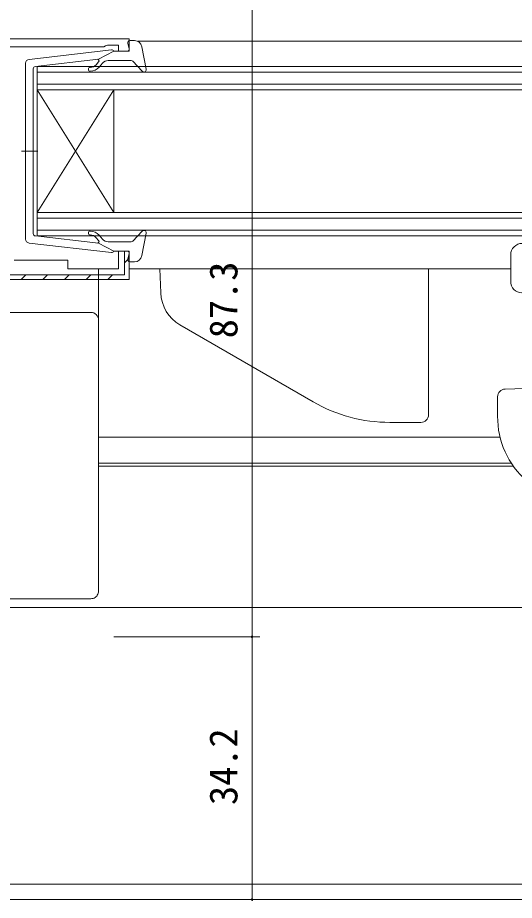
# Model space of a CAD drawing. Units: millimetres, scale not verified. Extents: x -594 to 539, y -420 to 386.
# Drawn here: x -30.4 to 34.3, y -197.4 to -82.5 of the extents above; entities that cross this region are included whole.
import ezdxf
from ezdxf.enums import TextEntityAlignment as Align

# ---------------------------------------------------------------- set-up
doc = ezdxf.new("R2010")
doc.units = ezdxf.units.MM
doc.header["$LTSCALE"] = 2
for name, color, linetype, lineweight in [('0-3_YKK_12', 2, 'Continuous', 9), ('0-5_YKK_D', 6, 'Continuous', 9), ('0-7_YKK_13', 4, 'Continuous', 9), ('0-8_YKK_11', 7, 'Continuous', 9)]:
    doc.layers.add(name, color=color, linetype=linetype, lineweight=lineweight)
doc.styles.add('ＭＳ ゴシック', font='')
doc.styles.get('ＭＳ ゴシック').set_extended_font_data('MS Gothic')

msp = doc.modelspace()

# ---------------------------------------------------------------- linework, layer by layer
at = {"layer": '0-3_YKK_12'}
for p, q in [((-14.733, -85.592), (59.059, -85.592)), ((72.163, -89.592), (-27.837, -89.592)), ((-27.837, -91.192), (72.163, -91.192)), ((-27.837, -91.892), (-27.837, -107.892)), ((-27.837, -91.892), (-17.837, -107.892)), ((-27.837, -107.892), (-17.837, -91.892)), ((-17.837, -91.892), (-17.837, -107.892)), ((72.163, -108.592), (-27.837, -108.592)), ((-27.837, -110.192), (72.163, -110.192)), ((-15.837, -115.192), (33.867, -115.192)), ((-19.837, -137.092), (32.474, -137.092)), ((-19.837, -140.492), (33.942, -140.492)), ((-19.837, -140.889), (34.213, -140.889)), ((-39.834, -159.289), (57.79, -159.289)), ((-67.337, -195.289), (210.38, -195.289)), ((-67.337, -197.289), (210.39, -197.289))]:
    msp.add_line(p, q, dxfattribs=at)
for points in [[(-27.837, -88.892), (72.163, -88.892), (72.163, -91.892), (-27.837, -91.892)], [(-27.837, -107.892), (72.163, -107.892), (72.163, -110.892), (-27.837, -110.892)]]:
    msp.add_lwpolyline(points, close=True, dxfattribs=at)
at = {"layer": '0-5_YKK_D'}
for p, q in [((0.163, -163.092), (0.163, -75.792)), ((-17.837, -163.092), (1.163, -163.092)), ((0.163, -163.092), (0.163, -197.289))]:
    msp.add_line(p, q, dxfattribs=at)
for centre, start, end in [((0.163, -163.092), 90, 270), ((0.163, -163.092), 90, 270), ((0.163, -163.092), 270, 90), ((0.163, -163.092), 270, 90), ((0.163, -197.289), 90, 270), ((0.163, -197.289), 270, 90)]:
    msp.add_arc(centre, 0.106, start, end, dxfattribs=at)
at = {"layer": '0-7_YKK_13'}
for p, q in [((-15.848, -86.511), (-16.026, -85.872)), ((-15.169, -85.492), (-15.737, -85.492)), ((-28.895, -87.941), (-18.154, -86.694)), ((-17.837, -86.892), (-19.837, -87.905)), ((-17.837, -86.892), (-16.137, -86.892)), ((-14.185, -86.309), (-13.642, -89.237)), ((-29.337, -111.347), (-29.337, -88.437)), ((-28.072, -88.861), (-19.837, -87.905)), ((-19.824, -88.251), (-20.145, -88.635)), ((-19.762, -88.956), (-19.337, -88.449)), ((-18.571, -88.092), (-15.569, -88.092)), ((-15.348, -88.19), (-14.159, -89.494)), ((-28.337, -89.159), (-28.337, -99.892)), ((-27.758, -99.892), (-29.889, -99.892)), ((-28.337, -110.625), (-28.337, -99.892)), ((-28.072, -110.923), (-19.837, -111.879)), ((-19.824, -111.532), (-20.145, -111.149)), ((-19.762, -110.828), (-19.337, -111.335)), ((-15.348, -111.594), (-14.159, -110.29)), ((-14.185, -113.474), (-13.642, -110.547)), ((-28.895, -111.843), (-18.154, -113.09)), ((-17.837, -112.892), (-19.837, -111.879)), ((-18.571, -111.692), (-15.569, -111.692)), ((-17.837, -112.892), (-16.137, -112.892)), ((-15.848, -113.272), (-16.026, -113.911)), ((33.867, -116.835), (33.867, -113.393)), ((33.867, -116.835), (33.867, -113.393)), ((-15.169, -114.292), (-15.737, -114.292)), ((-11.837, -115.192), (23.163, -115.192)), ((-11.837, -115.204), (-11.727, -118.339)), ((23.163, -115.192), (23.163, -134.192)), ((-39.895, -120.877), (-20.837, -120.877)), ((-19.837, -121.361), (-19.837, -121.875)), ((-19.837, -121.875), (-19.837, -122.873)), ((-9.23, -122.495), (8.12, -132.512)), ((33.128, -130.849), (36.915, -130.717)), ((32.163, -131.848), (32.163, -134.394)), ((22.163, -135.192), (18.12, -135.192)), ((-19.837, -156.72), (-19.837, -157.136)), ((-20.837, -158.138), (-39.834, -158.138))]:
    msp.add_line(p, q, dxfattribs=at)
for points in [[(-19.837, -115.192), (-19.837, -115.738), (-19.837, -121.361)], [(-19.837, -122.873), (-19.837, -146.859), (-19.837, -150.124), (-19.837, -156.72)], [(-20.837, -158.138), (-20.695, -158.127), (-20.555, -158.097), (-20.422, -158.047), (-20.296, -157.979), (-20.182, -157.893), (-20.081, -157.792), (-19.996, -157.677), (-19.927, -157.552), (-19.877, -157.418), (-19.847, -157.278), (-19.837, -157.136)]]:
    msp.add_lwpolyline(points, dxfattribs=at)
for centre, radius, start, end in [((-15.737, -85.792), 0.3, 90, 195.56535), ((-15.169, -86.492), 1, 10.51213, 90), ((-18.12, -86.992), 0.3, 19.47121, 96.62088), ((-16.137, -86.592), 0.3, 270, 15.56535), ((-28.837, -88.437), 0.5, 96.62088, 180), ((-19.977, -88.123), 0.2, 319.99998, 96.62088), ((-18.571, -89.092), 1, 90, 139.99998), ((-15.569, -88.392), 0.3, 42.3553, 90), ((-28.037, -89.159), 0.3, 96.62088, 180), ((-20.911, -89.242), 0.25, 90, 270), ((-20.911, -87.992), 1, 270, 319.99998), ((-20.911, -87.992), 1.5, 270, 319.99998), ((-13.937, -89.292), 0.3, 222.3553, 10.51213), ((-13.937, -110.492), 0.3, 349.48785, 137.64468), ((-28.837, -111.347), 0.5, 180, 263.3791), ((-28.037, -110.625), 0.3, 180, 263.3791), ((-20.911, -110.542), 0.25, 90, 270), ((-20.911, -111.792), 1.5, 40, 90), ((-20.911, -111.792), 1, 40, 90), ((-18.571, -110.692), 1, 220, 270), ((-19.977, -111.661), 0.2, 263.3791, 40), ((-15.569, -111.392), 0.3, 270, 317.64468), ((35.367, -113.393), 1.5, 90, 180), ((-18.12, -112.792), 0.3, 263.3791, 340.52878), ((-16.137, -113.192), 0.3, 344.43463, 90), ((-15.169, -113.292), 1, 270, 349.48785), ((-15.737, -113.992), 0.3, 164.43463, 270), ((35.367, -116.835), 1.5, 180, 268.36342), ((-6.73, -118.165), 5, 182, 239.99998), ((-20.836, -121.876), 0.999, 0.05348, 90.05354), ((33.163, -131.848), 1, 91.99998, 180), ((18.12, -115.192), 20, 239.99998, 270), ((22.163, -134.192), 1, 270, 0), ((43.162, -134.493), 11, 179.4814, 229.17186)]:
    msp.add_arc(centre, radius, start, end, dxfattribs=at)
at = {"layer": '0-8_YKK_11'}
for p, q in [((-16.437, -114.417), (-15.837, -113.817)), ((-29.925, -116.592), (-29.325, -115.992)), ((-27.097, -116.592), (-26.497, -115.992)), ((-24.268, -116.592), (-23.668, -115.992)), ((-21.44, -116.592), (-20.84, -115.992)), ((-18.612, -116.592), (-18.012, -115.992))]:
    msp.add_line(p, q, dxfattribs=at)
for points in [[(-79.837, -85.292), (-15.837, -85.292), (-15.837, -86.892), (-17.237, -86.892), (-17.237, -86.092), (-18.69, -86.092), (-18.913, -86.192), (-19.137, -86.292), (-31.837, -86.292), (-31.837, -106.292), (-36.237, -106.292), (-36.237, -109.092), (-34.537, -109.092), (-34.537, -108.292), (-33.837, -108.292), (-33.837, -109.992), (-36.837, -109.992), (-37.137, -109.692), (-37.437, -109.392), (-41.337, -109.392)], [(-43.936, -114.351), (-44.237, -114.781), (-44.237, -115.992), (-16.437, -115.992), (-16.437, -112.892), (-15.837, -112.892), (-15.837, -116.592), (-43.837, -116.592)], [(-43.837, -116.592), (-15.837, -116.592), (-15.837, -112.892), (-17.237, -112.892), (-17.237, -115.192), (-23.837, -115.192), (-23.837, -114.092), (-30.837, -114.092)]]:
    msp.add_lwpolyline(points, dxfattribs=at)

# ---------------------------------------------------------------- texts
at = {"layer": '0-5_YKK_D', "color": 4, "style": 'ＭＳ ゴシック'}
for s, p in [('87.3', (-0.637, -124.242)), ('34.2', (-0.637, -184.991))]:
    msp.add_text(s, height=3.666, rotation=90, dxfattribs=at).set_placement(p, align=Align.BOTTOM_LEFT)

doc.saveas('drawing.dxf')
